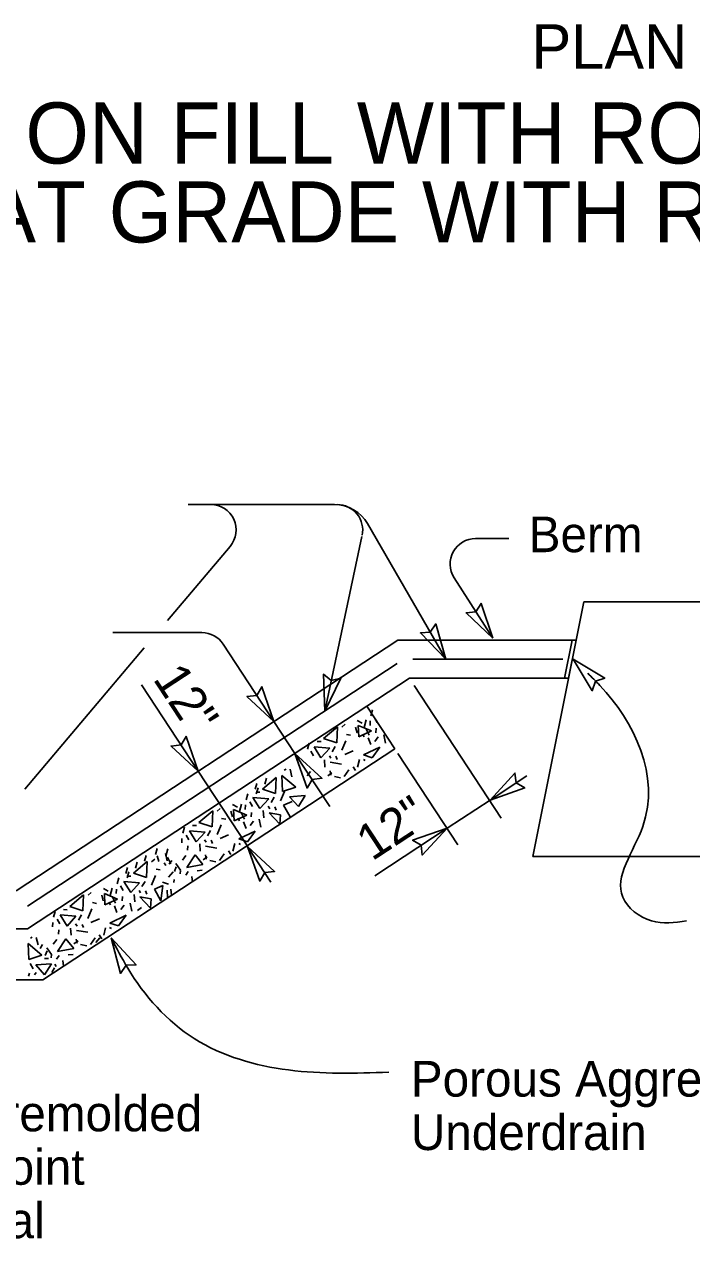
# Model space of a CAD drawing. Extents: x 998.8 to 1036.8, y 999.3 to 1022.9.
# Drawn here: x 1011.958 to 1014.579, y 1009.139 to 1013.911 of the extents above; entities that cross this region are included whole.
import ezdxf

# ---------------------------------------------------------------- set-up
doc = ezdxf.new("R2010")
doc.units = 0
for name, color, linetype in [('01-Slab', 7, 'Continuous'), ('02-Rebar', 7, 'Continuous'), ('03-Dimensions', 7, 'Continuous'), ('31-Program-Titles', 7, 'Continuous'), ('32-Framing Plan', 7, 'Continuous'), ('S_PL_Dimens_PR', 7, 'Continuous')]:
    doc.layers.add(name, color=color, linetype=linetype)

msp = doc.modelspace()

# ---------------------------------------------------------------- linework, layer by layer
at = {"layer": '01-Slab'}
for p, q in [((1013.9556, 1010.641), (1014.1556, 1011.641)), ((1014.6556, 1011.641), (1014.1556, 1011.641)), ((1011.9256, 1010.5067), (1013.4256, 1011.491)), ((1014.1256, 1011.491), (1013.4256, 1011.491)), ((1014.08, 1011.341), (1014.11, 1011.491)), ((1011.9705, 1010.3567), (1013.4704, 1011.341)), ((1014.0956, 1011.341), (1013.4704, 1011.341)), ((1013.3032, 1011.2313), (1013.4129, 1011.064)), ((1012.0303, 1010.1567), (1013.4129, 1011.064)), ((1015.0556, 1010.641), (1013.9556, 1010.641)), ((1011.9705, 1010.3567), (1011.2204, 1010.3567)), ((1012.0303, 1010.1567), (1011.2804, 1010.1567))]:
    msp.add_line(p, q, dxfattribs=at)
at = {"layer": '02-Rebar'}
for p, q in [((1014.0733, 1011.416), (1013.4837, 1011.416)), ((1011.9705, 1010.4464), (1013.4227, 1011.3994))]:
    msp.add_line(p, q, dxfattribs=at)
at = {"layer": '03-Dimensions'}
for p, q in [((1013.1763, 1012.0238), (1012.6013, 1012.0238)), ((1013.6138, 1011.416), (1013.3061, 1011.9488)), ((1013.1379, 1011.2126), (1013.2838, 1011.8987)), ((1013.8607, 1011.8899), (1013.7305, 1011.8899)), ((1012.5204, 1011.5683), (1012.7663, 1011.8592)), ((1013.6463, 1011.7361), (1013.7979, 1011.4988)), ((1012.3057, 1011.5204), (1012.6556, 1011.5204)), ((1011.9598, 1010.9053), (1012.4292, 1011.4604)), ((1012.9384, 1011.1715), (1012.7392, 1011.4753)), ((1012.6408, 1010.9767), (1012.4188, 1011.315)), ((1013.8308, 1010.7917), (1013.4885, 1011.3134)), ((1013.3194, 1011.194), (1013.326, 1011.2171)), ((1013.021, 1011.0458), (1012.9384, 1011.1715)), ((1013.2658, 1011.1759), (1013.2845, 1011.1651)), ((1013.3005, 1011.1773), (1013.2924, 1011.1483)), ((1013.3157, 1011.1558), (1013.3163, 1011.1736)), ((1013.3437, 1011.1675), (1013.3332, 1011.1861)), ((1013.1879, 1011.1505), (1013.1337, 1011.1049)), ((1013.1852, 1011.0877), (1013.1879, 1011.1505)), ((1013.2053, 1011.1491), (1013.2176, 1011.1603)), ((1013.2228, 1011.1208), (1013.2389, 1011.1173)), ((1013.2593, 1011.1492), (1013.265, 1011.1275)), ((1013.2693, 1011.1556), (1013.2715, 1011.111)), ((1013.3215, 1011.1341), (1013.2693, 1011.1556)), ((1013.2715, 1011.111), (1013.3215, 1011.1341)), ((1013.2867, 1011.1218), (1013.2932, 1011.1113)), ((1013.2997, 1011.1441), (1013.3127, 1011.1183)), ((1013.34, 1011.1446), (1013.3386, 1011.1271)), ((1013.0698, 1011.0628), (1013.0764, 1011.0859)), ((1013.1083, 1011.0926), (1013.1235, 1011.0925)), ((1013.1337, 1011.1049), (1013.1852, 1011.0877)), ((1013.2047, 1011.0581), (1013.2204, 1011.0953)), ((1013.309, 1011.1076), (1013.3186, 1011.0809)), ((1013.3343, 1011.0931), (1013.3473, 1011.1106)), ((1013.3768, 1011.0868), (1013.3702, 1011.1185)), ((1013.1576, 1010.8375), (1013.021, 1011.0458)), ((1013.0941, 1011.0363), (1013.0836, 1011.0549)), ((1013.0962, 1011.0717), (1013.123, 1011.0283)), ((1013.1578, 1011.0668), (1013.0962, 1011.0717)), ((1013.123, 1011.0283), (1013.1578, 1011.0668)), ((1013.156, 1011.0371), (1013.1623, 1011.0278)), ((1013.1673, 1011.0518), (1013.1794, 1011.0727)), ((1013.1817, 1011.0348), (1013.1868, 1011.0222)), ((1013.2498, 1011.0561), (1013.2164, 1011.0417)), ((1013.3544, 1011.0706), (1013.2907, 1011.0401)), ((1013.2907, 1011.0401), (1013.3248, 1011.029)), ((1013.3248, 1011.029), (1013.3544, 1011.0706)), ((1013.6608, 1010.6863), (1013.4245, 1011.0463)), ((1012.9862, 1010.9842), (1012.9789, 1010.9799)), ((1013.0092, 1010.9542), (1013.0018, 1010.9836)), ((1013.1388, 1010.9923), (1013.1368, 1011.0203)), ((1013.2041, 1011.0036), (1013.1593, 1011.0112)), ((1013.2146, 1010.955), (1013.2327, 1010.9813)), ((1013.2589, 1010.9785), (1013.2494, 1010.9937)), ((1013.2669, 1010.9923), (1013.2743, 1011.0217)), ((1013.2899, 1011.0223), (1013.2972, 1011.018)), ((1012.8345, 1010.6814), (1012.6408, 1010.9767)), ((1012.9478, 1010.9515), (1012.8935, 1010.9059)), ((1012.9023, 1010.9255), (1012.9089, 1010.9486)), ((1012.945, 1010.8887), (1012.9478, 1010.9515)), ((1012.9724, 1010.8963), (1012.9697, 1010.9592)), ((1012.9697, 1010.9592), (1013.0239, 1010.9136)), ((1013.0825, 1010.9749), (1013.0686, 1010.9573)), ((1013.1498, 1010.958), (1013.1662, 1010.9697)), ((1013.1624, 1010.9609), (1013.1588, 1010.9772)), ((1013.1761, 1010.9553), (1013.2001, 1010.9501)), ((1013.9317, 1010.9577), (1013.7872, 1010.8629)), ((1012.8297, 1010.8638), (1012.8363, 1010.8869)), ((1012.8644, 1010.9049), (1012.871, 1010.928)), ((1012.8681, 1010.8936), (1012.8833, 1010.8935)), ((1012.8692, 1010.8876), (1012.8758, 1010.9107)), ((1012.8935, 1010.9059), (1012.945, 1010.8887)), ((1012.9645, 1010.8591), (1012.9803, 1010.8963)), ((1013.0239, 1010.9136), (1012.9724, 1010.8963)), ((1012.776, 1010.8458), (1012.7948, 1010.8349)), ((1012.8108, 1010.8471), (1012.8027, 1010.8182)), ((1012.8259, 1010.8256), (1012.8266, 1010.8434)), ((1012.8539, 1010.8373), (1012.8434, 1010.8559)), ((1012.856, 1010.8727), (1012.8828, 1010.8293)), ((1012.9177, 1010.8678), (1012.856, 1010.8727)), ((1012.8828, 1010.8293), (1012.9177, 1010.8678)), ((1012.9158, 1010.8381), (1012.9221, 1010.8288)), ((1012.9272, 1010.8528), (1012.9393, 1010.8737)), ((1012.9415, 1010.8358), (1012.9467, 1010.8232)), ((1013.0097, 1010.8571), (1012.9763, 1010.8427)), ((1012.9763, 1010.8427), (1013.0019, 1010.7971)), ((1012.9998, 1010.8755), (1013.0614, 1010.8803)), ((1013.0346, 1010.8369), (1012.9998, 1010.8755)), ((1013.0614, 1010.8803), (1013.0346, 1010.8369)), ((1013.7872, 1010.8629), (1013.619, 1010.7526)), ((1012.6982, 1010.8203), (1012.6439, 1010.7748)), ((1012.6954, 1010.7575), (1012.6982, 1010.8203)), ((1012.7156, 1010.8189), (1012.7278, 1010.8302)), ((1012.733, 1010.7907), (1012.7492, 1010.7871)), ((1012.7695, 1010.819), (1012.7753, 1010.7973)), ((1012.7796, 1010.8254), (1012.7818, 1010.7808)), ((1012.8318, 1010.8039), (1012.7796, 1010.8254)), ((1012.7818, 1010.7808), (1012.8318, 1010.8039)), ((1012.7969, 1010.7916), (1012.8034, 1010.7811)), ((1012.8099, 1010.8139), (1012.8229, 1010.7881)), ((1012.8503, 1010.8144), (1012.8488, 1010.7969)), ((1012.8871, 1010.7566), (1012.8804, 1010.7883)), ((1012.8987, 1010.7933), (1012.8966, 1010.8213)), ((1012.9192, 1010.8122), (1012.9613, 1010.7685)), ((1012.9639, 1010.8046), (1012.9192, 1010.8122)), ((1012.9613, 1010.7685), (1012.9639, 1010.8046)), ((1012.5801, 1010.7327), (1012.5867, 1010.7558)), ((1012.6064, 1010.7415), (1012.6333, 1010.6981)), ((1012.6681, 1010.7367), (1012.6064, 1010.7415)), ((1012.6185, 1010.7624), (1012.6338, 1010.7623)), ((1012.6439, 1010.7748), (1012.6954, 1010.7575)), ((1012.6776, 1010.7216), (1012.6897, 1010.7425)), ((1012.7149, 1010.7279), (1012.7307, 1010.7651)), ((1012.8647, 1010.7404), (1012.8009, 1010.7099)), ((1012.8193, 1010.7774), (1012.8288, 1010.7508)), ((1012.835, 1010.6988), (1012.8647, 1010.7404)), ((1012.8445, 1010.7629), (1012.8575, 1010.7804)), ((1013.619, 1010.7526), (1013.3341, 1010.5656)), ((1012.5763, 1010.6944), (1012.577, 1010.7123)), ((1012.6043, 1010.7062), (1012.5938, 1010.7248)), ((1012.6333, 1010.6981), (1012.6681, 1010.7367)), ((1012.6663, 1010.7069), (1012.6725, 1010.6976)), ((1012.6919, 1010.7047), (1012.6971, 1010.692)), ((1012.7601, 1010.7259), (1012.7267, 1010.7115)), ((1012.7772, 1010.6621), (1012.7845, 1010.6915)), ((1012.8002, 1010.6921), (1012.8074, 1010.6878)), ((1012.8009, 1010.7099), (1012.835, 1010.6988)), ((1012.4299, 1010.6221), (1012.4365, 1010.6452)), ((1012.4726, 1010.6489), (1012.4792, 1010.672)), ((1012.4803, 1010.6436), (1012.4861, 1010.6219)), ((1012.5194, 1010.624), (1012.5121, 1010.6534)), ((1012.5216, 1010.6717), (1012.5135, 1010.6428)), ((1012.5928, 1010.6448), (1012.5788, 1010.6272)), ((1012.5959, 1010.5976), (1012.6288, 1010.6473)), ((1012.6007, 1010.6833), (1012.5993, 1010.6658)), ((1012.6288, 1010.6473), (1012.6594, 1010.6093)), ((1012.6491, 1010.6621), (1012.647, 1010.6902)), ((1012.6727, 1010.6308), (1012.6691, 1010.647)), ((1012.7143, 1010.6734), (1012.6696, 1010.681)), ((1012.7248, 1010.6248), (1012.7429, 1010.6511)), ((1012.7692, 1010.6483), (1012.7597, 1010.6635)), ((1012.9268, 1010.5407), (1012.8351, 1010.6805)), ((1012.3573, 1010.5747), (1012.3638, 1010.5978)), ((1012.4406, 1010.6213), (1012.3863, 1010.5757)), ((1012.3952, 1010.5953), (1012.4018, 1010.6183)), ((1012.4378, 1010.5584), (1012.4406, 1010.6213)), ((1012.458, 1010.6198), (1012.4703, 1010.6311)), ((1012.5078, 1010.6162), (1012.5143, 1010.6057)), ((1012.5208, 1010.6385), (1012.5338, 1010.6127)), ((1012.5274, 1010.6103), (1012.5369, 1010.6254)), ((1012.5473, 1010.5819), (1012.5548, 1010.6007)), ((1012.5718, 1010.5868), (1012.5537, 1010.613)), ((1012.6594, 1010.6093), (1012.5959, 1010.5976)), ((1012.6601, 1010.6278), (1012.6764, 1010.6395)), ((1012.6863, 1010.6251), (1012.7103, 1010.6199)), ((1012.3225, 1010.5336), (1012.3291, 1010.5567)), ((1012.3609, 1010.5633), (1012.3762, 1010.5633)), ((1012.362, 1010.5573), (1012.3686, 1010.5804)), ((1012.3863, 1010.5757), (1012.4378, 1010.5584)), ((1012.4573, 1010.5288), (1012.4731, 1010.566)), ((1012.4754, 1010.5916), (1012.4916, 1010.588)), ((1012.5246, 1010.5603), (1012.5423, 1010.5808)), ((1012.5457, 1010.5385), (1012.5461, 1010.5508)), ((1012.5705, 1010.5733), (1012.5716, 1010.5863)), ((1012.6017, 1010.5826), (1012.5922, 1010.5675)), ((1012.6159, 1010.5629), (1012.6191, 1010.5407)), ((1012.637, 1010.5848), (1012.6571, 1010.5867)), ((1012.2688, 1010.5155), (1012.2876, 1010.5047)), ((1012.3036, 1010.5168), (1012.2955, 1010.4879)), ((1012.3188, 1010.4953), (1012.3194, 1010.5132)), ((1012.3468, 1010.5071), (1012.3363, 1010.5257)), ((1012.3488, 1010.5424), (1012.3757, 1010.499)), ((1012.4105, 1010.5376), (1012.3488, 1010.5424)), ((1012.3757, 1010.499), (1012.4105, 1010.5376)), ((1012.4087, 1010.5078), (1012.4149, 1010.4985)), ((1012.42, 1010.5225), (1012.4321, 1010.5434)), ((1012.4343, 1010.5056), (1012.4395, 1010.4929)), ((1012.5025, 1010.5268), (1012.4691, 1010.5124)), ((1012.4691, 1010.5124), (1012.4948, 1010.4668)), ((1012.4948, 1010.4668), (1012.5025, 1010.5268)), ((1012.524, 1010.5327), (1012.5007, 1010.5404)), ((1012.5205, 1010.4798), (1012.5189, 1010.5088)), ((1012.5357, 1010.4894), (1012.5333, 1010.512)), ((1012.191, 1010.4901), (1012.1368, 1010.4445)), ((1012.1883, 1010.4273), (1012.191, 1010.4901)), ((1012.2084, 1010.4887), (1012.2207, 1010.4999)), ((1012.2258, 1010.4604), (1012.242, 1010.4568)), ((1012.2623, 1010.4888), (1012.2681, 1010.4671)), ((1012.2724, 1010.4952), (1012.2746, 1010.4506)), ((1012.3246, 1010.4737), (1012.2724, 1010.4952)), ((1012.2746, 1010.4506), (1012.3246, 1010.4737)), ((1012.2898, 1010.4613), (1012.2963, 1010.4508)), ((1012.3028, 1010.4837), (1012.3158, 1010.4578)), ((1012.3431, 1010.4842), (1012.3417, 1010.4667)), ((1012.3799, 1010.4263), (1012.3733, 1010.4581)), ((1012.3915, 1010.463), (1012.3894, 1010.4911)), ((1012.412, 1010.4819), (1012.4542, 1010.4383)), ((1012.4568, 1010.4743), (1012.412, 1010.4819)), ((1012.4542, 1010.4383), (1012.4568, 1010.4743)), ((1012.0729, 1010.4024), (1012.0795, 1010.4255)), ((1012.0993, 1010.4113), (1012.1261, 1010.3678)), ((1012.1609, 1010.4064), (1012.0993, 1010.4113)), ((1012.1113, 1010.4322), (1012.1266, 1010.4321)), ((1012.1261, 1010.3678), (1012.1609, 1010.4064)), ((1012.1368, 1010.4445), (1012.1883, 1010.4273)), ((1012.1704, 1010.3913), (1012.1825, 1010.4123)), ((1012.2078, 1010.3977), (1012.2235, 1010.4348)), ((1012.3575, 1010.4102), (1012.2938, 1010.3797)), ((1012.3121, 1010.4472), (1012.3217, 1010.4205)), ((1012.3278, 1010.3686), (1012.3575, 1010.4102)), ((1012.3373, 1010.4327), (1012.3503, 1010.4502)), ((1012.4025, 1010.4288), (1012.4188, 1010.4404)), ((1012.0692, 1010.3642), (1012.0698, 1010.382)), ((1012.0972, 1010.3759), (1012.0867, 1010.3945)), ((1012.1419, 1010.3318), (1012.1398, 1010.3599)), ((1012.1591, 1010.3767), (1012.1653, 1010.3673)), ((1012.1848, 1010.3744), (1012.1899, 1010.3618)), ((1012.2529, 1010.3957), (1012.2195, 1010.3813)), ((1012.27, 1010.3318), (1012.2773, 1010.3613)), ((1012.293, 1010.3618), (1012.3003, 1010.3576)), ((1012.2938, 1010.3797), (1012.3278, 1010.3686)), ((1011.9893, 1010.3238), (1011.982, 1010.3195)), ((1012.0123, 1010.2938), (1012.0049, 1010.3232)), ((1012.0856, 1010.3145), (1012.0717, 1010.2969)), ((1012.0888, 1010.2673), (1012.1216, 1010.3171)), ((1012.0935, 1010.353), (1012.0921, 1010.3355)), ((1012.1216, 1010.3171), (1012.1523, 1010.279)), ((1012.1655, 1010.3005), (1012.1619, 1010.3168)), ((1012.2072, 1010.3432), (1012.1624, 1010.3508)), ((1012.2177, 1010.2946), (1012.2358, 1010.3208)), ((1012.2388, 1010.3029), (1012.2551, 1010.3213)), ((1012.262, 1010.3181), (1012.2525, 1010.3333)), ((1011.9755, 1010.2359), (1011.9728, 1010.2988)), ((1011.9728, 1010.2988), (1012.027, 1010.2532)), ((1012.0203, 1010.28), (1012.0298, 1010.2952)), ((1012.0401, 1010.2517), (1012.0476, 1010.2704)), ((1012.0646, 1010.2565), (1012.0465, 1010.2828)), ((1012.1523, 1010.279), (1012.0888, 1010.2673)), ((1012.1529, 1010.2976), (1012.1693, 1010.3093)), ((1012.1792, 1010.2948), (1012.2032, 1010.2897)), ((1012.027, 1010.2532), (1011.9755, 1010.2359)), ((1011.9933, 1010.2), (1011.9813, 1010.2209)), ((1012.0028, 1010.2151), (1012.0645, 1010.2199)), ((1012.0377, 1010.1765), (1012.0028, 1010.2151)), ((1012.0524, 1010.2408), (1012.0372, 1010.2408)), ((1012.0645, 1010.2199), (1012.0377, 1010.1765)), ((1012.0633, 1010.243), (1012.0644, 1010.2561)), ((1012.083, 1010.2091), (1012.078, 1010.2178)), ((1012.0945, 1010.2523), (1012.085, 1010.2373)), ((1012.1088, 1010.2327), (1012.1119, 1010.2104)), ((1012.1298, 1010.2545), (1012.1499, 1010.2564)), ((1011.979, 1010.1831), (1011.9738, 1010.1704)), ((1012.0047, 1010.1853), (1011.9984, 1010.176)), ((1012.0666, 1010.1846), (1012.0771, 1010.2032))]:
    msp.add_line(p, q, dxfattribs=at)
msp.add_lwpolyline([(1014.11, 1011.491), (1014.1256, 1011.491), (1014.0956, 1011.341), (1014.08, 1011.341)], close=True, dxfattribs=at)
for centre, radius, start, end in [((1012.69, 1011.9238), 0.1, 319.785, 90), ((1013.1762, 1011.8737), 0.15, 29.9983, 90), ((1013.1869, 1011.9238), 0.1, 347.9932, 90), ((1013.7305, 1011.7899), 0.1, 90, 212.5833), ((1012.6556, 1011.4204), 0.1, 33.2682, 90)]:
    msp.add_arc(centre, radius, start, end, dxfattribs=at)
for points in [[(1014.1706, 1011.3608), (1014.2188, 1011.3126), (1014.3871, 1010.759), (1014.3085, 1010.4808), (1014.4213, 1010.3878), (1014.5584, 1010.3878)], [(1012.2995, 1010.3214), (1012.364, 1010.2024), (1012.6256, 1009.9257), (1012.9955, 1009.8023), (1013.3894, 1009.7933)]]:
    msp.add_spline(points, degree=3, dxfattribs=at)
at = {"layer": 'S_PL_Dimens_PR'}
for points in [[(1013.7979, 1011.4988), (1013.693, 1011.5979), (1013.732, 1011.602), (1013.752, 1011.6356)], [(1013.6138, 1011.416), (1013.5134, 1011.5197), (1013.5525, 1011.5221), (1013.574, 1011.5547)], [(1014.1142, 1011.4162), (1014.2379, 1011.3419), (1014.2008, 1011.3296), (1014.1885, 1011.2924)], [(1013.1379, 1011.2126), (1013.1328, 1011.3568), (1013.1634, 1011.3324), (1013.2013, 1011.3422)], [(1012.9384, 1011.1715), (1012.8324, 1011.2694), (1012.8712, 1011.2739), (1012.8909, 1011.3078)], [(1012.6408, 1010.9767), (1012.5347, 1011.0745), (1012.5736, 1011.0791), (1012.5932, 1011.1129)], [(1013.0209, 1011.046), (1013.1269, 1010.9481), (1013.088, 1010.9435), (1013.0684, 1010.9097)], [(1013.7872, 1010.8629), (1013.8851, 1010.969), (1013.8896, 1010.9301), (1013.9234, 1010.9104)], [(1013.619, 1010.7526), (1013.5212, 1010.6465), (1013.5166, 1010.6854), (1013.4828, 1010.705)], [(1012.8351, 1010.6805), (1012.9411, 1010.5826), (1012.9023, 1010.5781), (1012.8826, 1010.5442)], [(1012.2995, 1010.3214), (1012.397, 1010.215), (1012.3579, 1010.2137), (1012.3354, 1010.1817)]]:
    msp.add_lwpolyline(points, close=True, dxfattribs=at)

# ---------------------------------------------------------------- texts
at = {"layer": '03-Dimensions'}
for s, p in [('Berm', (1013.9389, 1011.8366)), ('Porous Aggregate', (1013.4761, 1009.6977)), ('1/4" Premolded', (1011.3724, 1009.5613)), ('Underdrain', (1013.4761, 1009.4877)), ('Exp. Joint', (1011.3724, 1009.3513)), ('Material', (1011.3724, 1009.1413))]:
    msp.add_text(s, height=0.14, dxfattribs=at).set_placement(p)
for rotation, p in [(303.2682, (1012.4608, 1011.3388)), (33.2676, (1013.3238, 1010.6209))]:
    msp.add_text('12"', height=0.14, rotation=rotation, dxfattribs=at).set_placement(p)
at = {"layer": '31-Program-Titles'}
msp.add_text('PLAN', height=0.175, dxfattribs=at).set_placement((1013.9499, 1013.7356))
at = {"layer": '32-Framing Plan'}
for s, p in [('ROUTE UNDER ON FILL WITH ROUTE OVER ON FILL', (1009.5193, 1013.3635)), ('ROUTE UNDER AT GRADE WITH ROUTE OVER ON FILL', (1009.3473, 1013.0535))]:
    msp.add_text(s, height=0.24, dxfattribs=at).set_placement(p)

doc.saveas('drawing.dxf')
